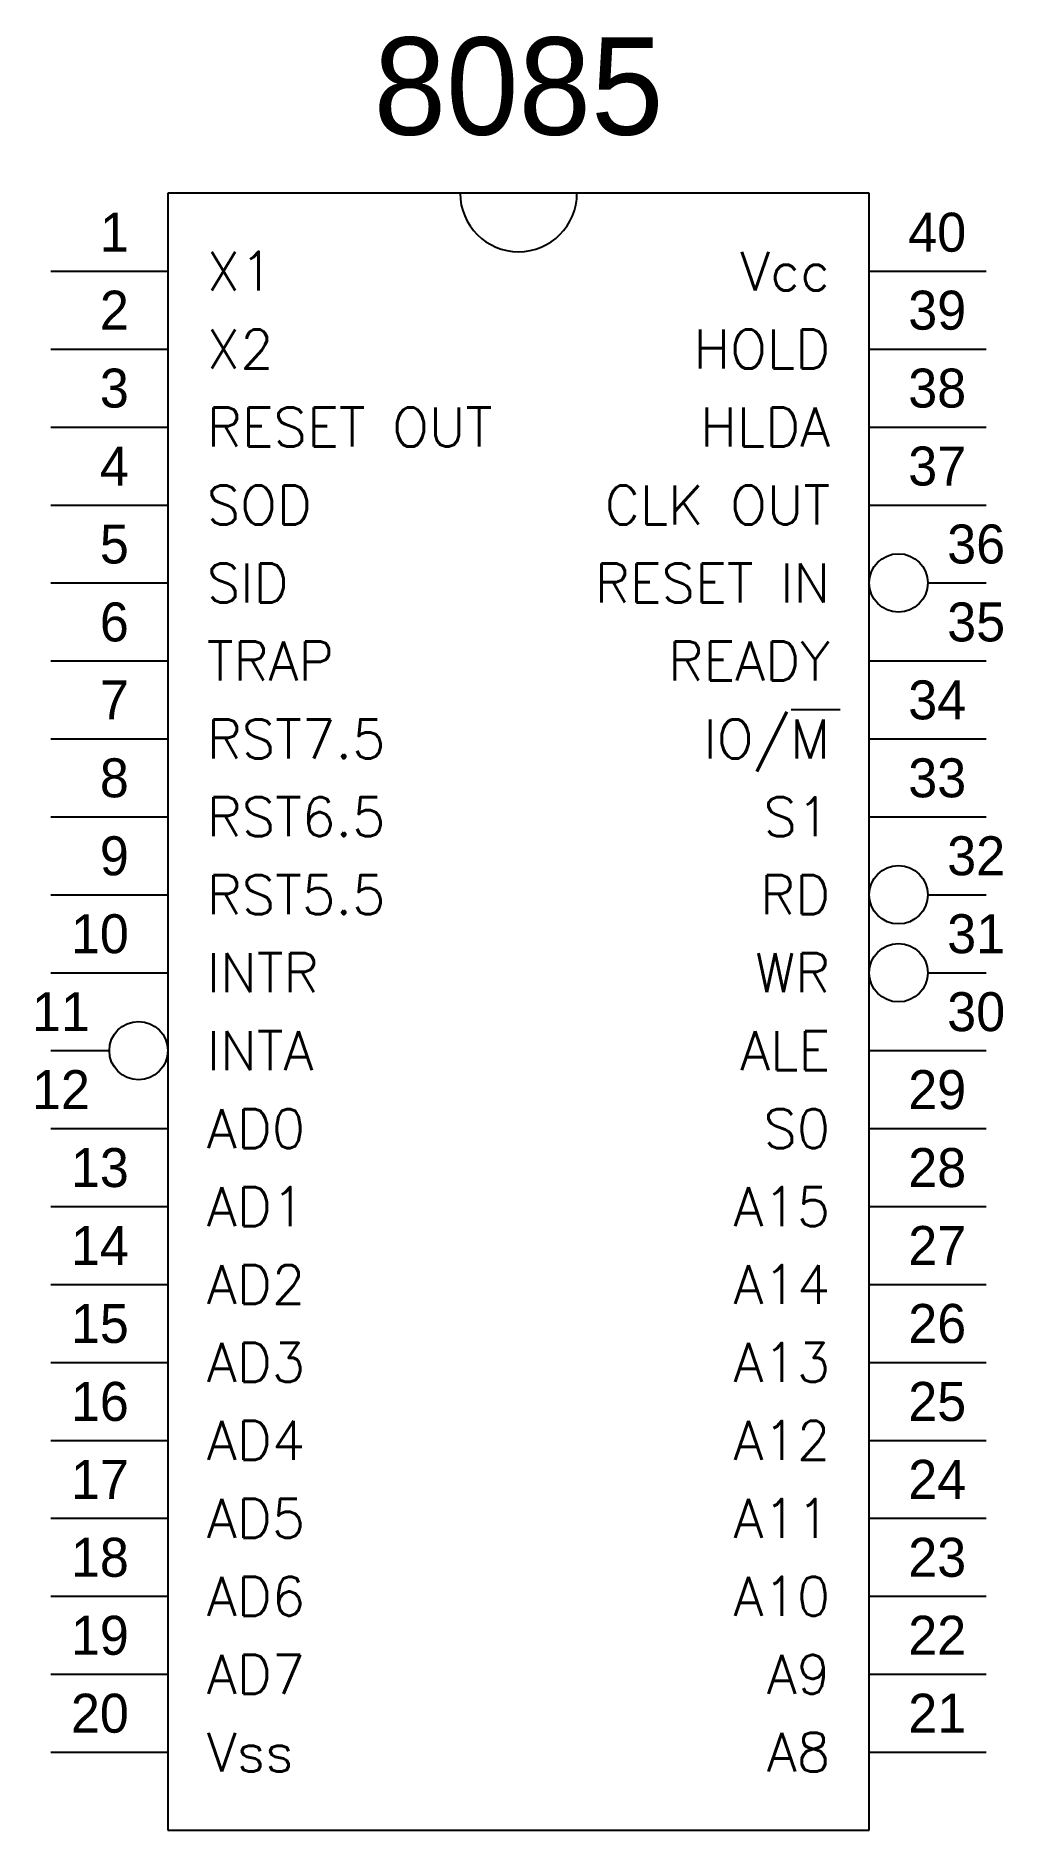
# Model space of a CAD drawing. Extents: x 3.26 to 5.74, y 1.2 to 5.8.
import ezdxf
from ezdxf.enums import TextEntityAlignment as Align

# ---------------------------------------------------------------- set-up
doc = ezdxf.new("R2010")
doc.units = 0
doc.header["$MEASUREMENT"] = 0
doc.layers.get('0').update_dxf_attribs({"linetype": 'CONTINUOUS'})
doc.styles.add('ROMANS', font='romans')

msp = doc.modelspace()

# ---------------------------------------------------------------- linework, layer by layer
for p, q in [((3.6, 5.4), (3.6, 1.2)), ((5.4, 5.4), (3.6, 5.4)), ((5.4, 1.2), (5.4, 5.4)), ((3.3, 5.2), (3.6, 5.2)), ((5.4, 5.2), (5.7, 5.2)), ((3.3, 5), (3.6, 5)), ((5.4, 5), (5.7, 5)), ((3.3, 4.8), (3.6, 4.8)), ((5.4, 4.8), (5.7, 4.8)), ((3.3, 4.6), (3.6, 4.6)), ((5.4, 4.6), (5.7, 4.6)), ((3.3, 4.4), (3.6, 4.4)), ((5.55, 4.4), (5.7, 4.4)), ((3.3, 4.2), (3.6, 4.2)), ((5.4, 4.2), (5.7, 4.2)), ((5.2, 4.075), (5.325, 4.075)), ((3.3, 4), (3.6, 4)), ((5.4, 4), (5.7, 4)), ((3.3, 3.8), (3.6, 3.8)), ((5.4, 3.8), (5.7, 3.8)), ((3.3, 3.6), (3.6, 3.6)), ((5.55, 3.6), (5.7, 3.6)), ((3.3, 3.4), (3.6, 3.4)), ((5.55, 3.4), (5.7, 3.4)), ((3.3, 3.2), (3.45, 3.2)), ((5.4, 3.2), (5.7, 3.2)), ((3.3, 3), (3.6, 3)), ((5.4, 3), (5.7, 3)), ((3.3, 2.8), (3.6, 2.8)), ((5.4, 2.8), (5.7, 2.8)), ((3.3, 2.6), (3.6, 2.6)), ((5.4, 2.6), (5.7, 2.6)), ((3.3, 2.4), (3.6, 2.4)), ((5.4, 2.4), (5.7, 2.4)), ((3.3, 2.2), (3.6, 2.2)), ((5.4, 2.2), (5.7, 2.2)), ((3.3, 2), (3.6, 2)), ((5.4, 2), (5.7, 2)), ((3.3, 1.8), (3.6, 1.8)), ((5.4, 1.8), (5.7, 1.8)), ((3.3, 1.6), (3.6, 1.6)), ((5.4, 1.6), (5.7, 1.6)), ((3.3, 1.4), (3.6, 1.4)), ((5.4, 1.4), (5.7, 1.4)), ((3.6, 1.2), (5.4, 1.2))]:
    msp.add_line(p, q)
for centre in [(5.475, 4.4), (5.475, 3.6), (5.475, 3.4), (3.525, 3.2)]:
    msp.add_circle(centre, 0.075)
msp.add_arc((4.5, 5.4), 0.15, 180, 0)

# ---------------------------------------------------------------- texts
msp.add_text('8085', height=0.25).set_placement((4.5, 5.55), align=Align.CENTER)
for s, p in [('1', (3.5, 5.25)), ('2', (3.5, 5.05)), ('3', (3.5, 4.85)), ('4', (3.5, 4.65)), ('5', (3.5, 4.45)), ('6', (3.5, 4.25)), ('7', (3.5, 4.05)), ('8', (3.5, 3.85)), ('9', (3.5, 3.65)), ('10', (3.5, 3.45)), ('11', (3.4, 3.25)), ('12', (3.4, 3.05)), ('13', (3.5, 2.85)), ('14', (3.5, 2.65)), ('15', (3.5, 2.45)), ('16', (3.5, 2.25)), ('17', (3.5, 2.05)), ('18', (3.5, 1.85)), ('19', (3.5, 1.65)), ('20', (3.5, 1.45))]:
    msp.add_text(s, height=0.1).set_placement(p, align=Align.RIGHT)
for s, p in [('40', (5.5, 5.25)), ('39', (5.5, 5.05)), ('38', (5.5, 4.85)), ('37', (5.5, 4.65)), ('36', (5.6, 4.45)), ('35', (5.6, 4.25)), ('34', (5.5, 4.05)), ('33', (5.5, 3.85)), ('32', (5.6, 3.65)), ('31', (5.6, 3.45)), ('30', (5.6, 3.25)), ('29', (5.5, 3.05)), ('28', (5.5, 2.85)), ('27', (5.5, 2.65)), ('26', (5.5, 2.45)), ('25', (5.5, 2.25)), ('24', (5.5, 2.05)), ('23', (5.5, 1.85)), ('22', (5.5, 1.65)), ('21', (5.5, 1.45))]:
    msp.add_text(s, height=0.1).set_placement(p)
at = {"style": 'ROMANS'}
for s, p in [('X1', (3.7, 5.15)), ('X2', (3.7, 4.95)), ('RESET OUT', (3.7, 4.75)), ('SOD', (3.7, 4.55)), ('SID', (3.7, 4.35)), ('TRAP', (3.7, 4.15)), ('RST7.5', (3.7, 3.95)), ('RST6.5', (3.7, 3.75)), ('RST5.5', (3.7, 3.55)), ('INTR', (3.7, 3.35)), ('INTA', (3.7, 3.15)), ('AD0', (3.7, 2.95)), ('AD1', (3.7, 2.75)), ('AD2', (3.7, 2.55)), ('AD3', (3.7, 2.35)), ('AD4', (3.7, 2.15)), ('AD5', (3.7, 1.95)), ('AD6', (3.7, 1.75)), ('AD7', (3.7, 1.55)), ('Vss', (3.7, 1.35))]:
    msp.add_text(s, height=0.1, dxfattribs=at).set_placement(p)
for s, p in [('Vcc', (5.3, 5.15)), ('HOLD', (5.3, 4.95)), ('HLDA', (5.3, 4.75)), ('CLK OUT', (5.3, 4.55)), ('RESET IN', (5.3, 4.35)), ('READY', (5.3, 4.15)), ('IO/M', (5.3, 3.95)), ('S1', (5.3, 3.75)), ('RD', (5.3, 3.55)), ('WR', (5.3, 3.35)), ('ALE', (5.3, 3.15)), ('S0', (5.3, 2.95)), ('A15', (5.3, 2.75)), ('A14', (5.3, 2.55)), ('A13', (5.3, 2.35)), ('A12', (5.3, 2.15)), ('A11', (5.3, 1.95)), ('A10', (5.3, 1.75)), ('A9', (5.3, 1.55)), ('A8', (5.3, 1.35))]:
    msp.add_text(s, height=0.1, dxfattribs=at).set_placement(p, align=Align.RIGHT)

doc.saveas('drawing.dxf')
